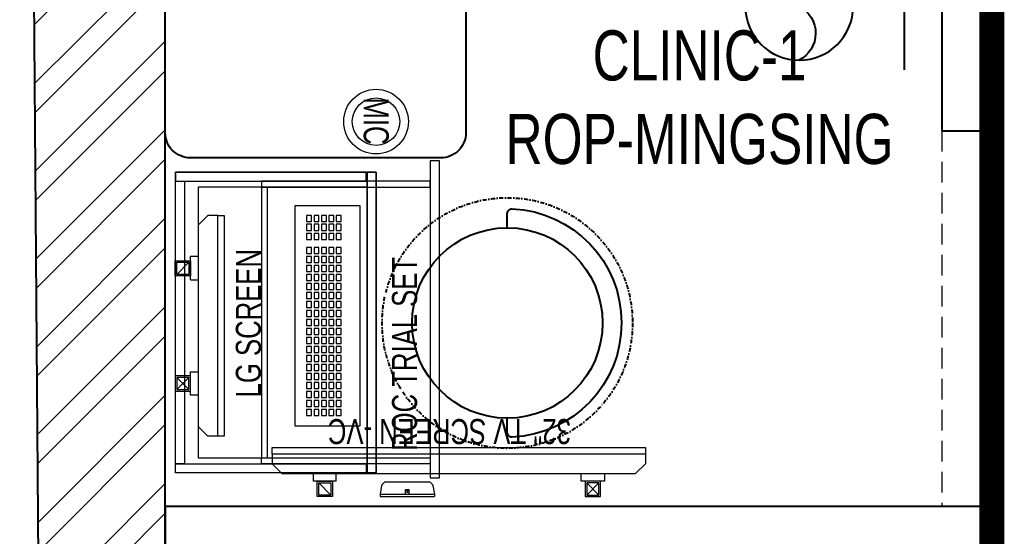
# Model space of a CAD drawing. Header units: feet. Extents: x 6867035 to 6871591, y -5290193 to -5271489.
# Drawn here: x 6867035 to 6869000, y -5276648 to -5275617 of the extents above; entities that cross this region are included whole.
import ezdxf

# ---------------------------------------------------------------- set-up
doc = ezdxf.new("R2010")
doc.units = ezdxf.units.FT
doc.header["$LTSCALE"] = 33
doc.header["$MEASUREMENT"] = 0
for name, pattern in [('a_p6_plan_L18$0$HIDDEN', [0.375, 0.25, -0.125]), ('ACAD_ISO03W100', [30, 12, -18]), ('DASHDOT2', [0.5, 0.25, -0.125, 0, -0.125]), ('HIDDEN', [9.525, 6.35, -3.175])]:
    doc.linetypes.add(name, pattern=pattern)
for name, color, linetype in [('00 Electrical point', 232, 'Continuous'), ('A-WALL', 1, 'Continuous'), ('PDF_Geometry', 7, 'Continuous')]:
    doc.layers.add(name, color=color, linetype=linetype)
for name, color, linetype, lineweight in [('Floor-Unit', 1, 'Continuous', 13), ('LENS-DIM', 252, 'Continuous', 5), ('LENS-FURNITURE', 13, 'Continuous', 9), ('LENS-PARTITION', 21, 'Continuous', 25), ('LENS-TEXT', 31, 'Continuous', 5), ('LENS_CURTAIN', 5, 'a_p6_plan_L18$0$HIDDEN', 9), ('LENS_DIMENSION', 193, 'Continuous', 0), ('LENS_PARTITION', 21, 'Continuous', 25), ('LK-EQPMT', 3, 'Continuous', 18), ('LK-TILES FINISH', 251, 'Continuous', 5), ('LN-ELEVATION-1', 81, 'Continuous', 25), ('LN-ELEVATION-2', 103, 'Continuous', 20), ('LN-HATCH', 251, 'Continuous', 0), ('TV', 92, 'Continuous', 18)]:
    doc.layers.add(name, color=color, linetype=linetype, lineweight=lineweight)
doc.styles.add('LK TXT', font='GILC____.TTF', dxfattribs={"height": 100})
doc.styles.get("Standard").update_dxf_attribs({"font": 'GILC____.TTF'})

# ---------------------------------------------------------------- blocks, each defined once
blk = doc.blocks.new('A$C7088fc7a')
at = {"layer": 'LN-HATCH'}
h = blk.add_hatch(dxfattribs=at)
h.set_pattern_fill('ANSI32', color=256, scale=333, angle=180)
h.set_pattern_definition([(225, (-7871609.87, 5281341.81), (88.2999593, -88.2999593), []), (225, (-7871668.74, 5281341.81), (88.2999593, -88.2999593), [])])
h.paths.add_polyline_path([(-1100.7, 9792.1), (-1391.3, 9792.1), (-1350.7, 4105.6), (-1350.7, -8104.3), (-1100.7, -8069.4), (-1100.7, 4105.6)])
h.paths.add_polyline_path([(3164.6, 9792.1), (2908.2, 9792.1), (2911.3, 7124.6), (2911.5, 7124.6), (2911.5, 6874.6), (2914.6, 4141.6), (2914.6, -7508.4), (3164.6, -7473.5)])
at = {"layer": 'A-WALL'}
for p, q in [((-1350.7, 4105.6), (-1391.3, 9792.1)), ((-1100.7, 4105.6), (-1100.7, 9792.1))]:
    blk.add_line(p, q, dxfattribs=at)
blk = doc.blocks.new('MOROTISED TABLE-TRIAL SET 950x600')
at = {"layer": 'PDF_Geometry', "lineweight": 25}
blk.add_lwpolyline([(415.6, 0), (550, 0, 0.414252), (600, 50), (600, 900, 0.414252), (550, 950), (50, 950, 0.414293), (0, 900), (0, 50, 0.414164), (50, 0), (415.6, 0)], format="xyb", dxfattribs=at)
blk = doc.blocks.new('TRIAL SET ROC')
at = {"layer": 'LENS-DIM', "ltscale": 0.5}
for points in [[(-400.4, -364.3), (-430.4, -364.3)], [(169.6, -364.3), (139.6, -364.3)]]:
    blk.add_lwpolyline(points, dxfattribs=at)
at = {"layer": 'LENS-FURNITURE'}
blk.add_lwpolyline([(-430.4, 18), (169.6, 18), (169.6, -382.3), (-430.4, -382.3)], close=True, dxfattribs=at)
at = {"layer": 'LENS-FURNITURE', "color": 146}
for points in [[(-412.4, -153.6), (-400.4, -153.6), (-400.4, -490.6), (-412.4, -490.6)], [(139.6, -153.6), (-400.4, -153.6), (-400.4, -165.6), (139.6, -165.6)], [(151.6, -153.6), (139.6, -153.6), (139.6, -490.6), (151.6, -490.6)], [(192.1, -490.6), (-440.9, -490.6), (-440.9, -508.6), (192.1, -508.6)]]:
    blk.add_lwpolyline(points, close=True, dxfattribs=at)
at = {"layer": 'LN-ELEVATION-2'}
for points in [[(-430.4, 18), (-412.4, 18), (-412.4, -362.3), (-430.4, -362.3)], [(-412.4, 18), (151.6, 18), (151.6, 0), (-412.4, 0)], [(169.6, 18), (151.6, 18), (151.6, -362.3), (169.6, -362.3)], [(169.6, -364.3), (-430.4, -364.3), (-430.4, -382.3), (169.6, -382.3)], [(169.6, -382.3), (-430.4, -382.3), (-430.4, -364.3), (169.6, -364.3)]]:
    blk.add_lwpolyline(points, close=True, dxfattribs=at)
at = {"layer": 'LN-ELEVATION-2', "linetype": 'HIDDEN', "ltscale": 100}
blk.add_lwpolyline([(-400.4, -364.3), (139.6, -364.3), (139.6, -27.4), (-400.4, -27.4)], close=True, dxfattribs=at)
at = {"insert": (-386.9, -414.1), "char_height": 50, "attachment_point": 1}
blk.add_mtext_dynamic_manual_height_columns('ROC TRIAL SET', width=625.228, gutter_width=500, heights=[0], dxfattribs=at)
blk = doc.blocks.new('*U24')
at = {"layer": 'LK-EQPMT', "ltscale": 12}
blk.add_lwpolyline([(6, 4.9), (-6, 4.9), (-6, -4.9), (6, -4.9)], close=True, dxfattribs=at)
blk = doc.blocks.new('*U25')
at = {"color": 0, "linetype": 'ByBlock', "lineweight": -2}
for p in [(0, 0), (18, 0), (35.9, 0), (53.9, 0), (71.8, 0), (89.8, 0), (107.8, 0), (125.7, 0), (143.7, 0), (161.6, 0), (179.6, 0), (197.6, 0), (215.5, 0), (233.5, 0), (251.4, 0), (269.4, 0), (287.4, 0), (305.3, 0), (323.3, 0), (0, -14.7), (18, -14.7), (35.9, -14.7), (53.9, -14.7), (71.8, -14.7), (89.8, -14.7), (107.8, -14.7), (125.7, -14.7), (143.7, -14.7), (161.6, -14.7), (179.6, -14.7), (197.6, -14.7), (215.5, -14.7), (233.5, -14.7), (251.4, -14.7), (269.4, -14.7), (287.4, -14.7), (305.3, -14.7), (323.3, -14.7), (0, -29.5), (18, -29.5), (35.9, -29.5), (53.9, -29.5), (71.8, -29.5), (89.8, -29.5), (107.8, -29.5), (125.7, -29.5), (143.7, -29.5), (161.6, -29.5), (179.6, -29.5), (197.6, -29.5), (215.5, -29.5), (233.5, -29.5), (251.4, -29.5), (269.4, -29.5), (287.4, -29.5), (305.3, -29.5), (323.3, -29.5), (0, -44.2), (0, -59), (18, -44.2), (18, -59), (35.9, -44.2), (35.9, -59), (53.9, -44.2), (53.9, -59), (71.8, -44.2), (71.8, -59), (89.8, -44.2), (89.8, -59), (107.8, -44.2), (107.8, -59), (125.7, -44.2), (125.7, -59), (143.7, -44.2), (143.7, -59), (161.6, -44.2), (161.6, -59), (179.6, -44.2), (179.6, -59), (197.6, -44.2), (197.6, -59), (215.5, -44.2), (215.5, -59), (233.5, -44.2), (233.5, -59), (251.4, -44.2), (251.4, -59), (269.4, -44.2), (269.4, -59), (287.4, -44.2), (287.4, -59), (305.3, -44.2), (305.3, -59), (323.3, -44.2), (323.3, -59)]:
    blk.add_blockref('*U24', p, dxfattribs=at)
blk = doc.blocks.new('*U22')
at = {"layer": 'LK-EQPMT', "ltscale": 12}
blk.add_lwpolyline([(6, 4.9), (-6, 4.9), (-6, -4.9), (6, -4.9)], close=True, dxfattribs=at)
blk = doc.blocks.new('*U23')
at = {"color": 0, "linetype": 'ByBlock', "lineweight": -2}
for p in [(0, 0), (18, 0), (35.9, 0), (0, -14.7), (18, -14.7), (35.9, -14.7), (0, -29.5), (18, -29.5), (35.9, -29.5), (0, -44.2), (0, -59), (18, -44.2), (18, -59), (35.9, -44.2), (35.9, -59)]:
    blk.add_blockref('*U22', p, dxfattribs=at)
blk = doc.blocks.new('*U17')
at = {"ltscale": 12}
blk.add_lwpolyline([(8, 0), (8, 129.1), (448, 129.1), (448, 0)], close=True, dxfattribs=at)
for name, p in [('*U25', (35.2, 101.6)), ('*U23', (386.6, 101.6))]:
    blk.add_blockref(name, p)
blk = doc.blocks.new('CLINIC SCREEN')
at = {"layer": 'TV'}
for p, q in [((-103.1, 42.9), (-127.4, 18.6)), ((-127.4, 42.9), (-103.1, 18.6)), ((102.7, 42.9), (127, 18.6))]:
    blk.add_line(p, q, dxfattribs=at)
at = {"layer": 'TV', "ltscale": 12}
for p, q in [((-220, -19.4), (-200.6, 0)), ((200.6, 0), (-200.6, 0)), ((-138.5, 0), (-138.5, 15.5)), ((-138.5, 15.5), (-92, 15.5)), ((-92, 15.5), (-92, 0)), ((92, 15.5), (92, 0)), ((92, 15.5), (138.5, 15.5)), ((138.5, 0), (138.5, 15.5)), ((220, -19.4), (200.6, 0)), ((-220, -38.8), (-220, -19.4)), ((220, -38.8), (220, -19.4))]:
    blk.add_line(p, q, dxfattribs=at)
at = {"layer": 'TV'}
for points in [[(-130.4, 15.5), (-100.1, 15.5), (-100.1, 45.9), (-130.4, 45.9)], [(-127.4, 18.6), (-103.1, 18.6), (-103.1, 42.9), (-127.4, 42.9)], [(130, 15.5), (99.7, 15.5), (99.7, 45.9), (130, 45.9)], [(127, 18.6), (102.7, 18.6), (102.7, 42.9), (127, 42.9)]]:
    blk.add_lwpolyline(points, close=True, dxfattribs=at)
at = {"layer": 'TV', "ltscale": 12}
blk.add_lwpolyline([(-220, -51.7), (-220, -38.8), (220, -38.8), (220, -51.7)], close=True, dxfattribs=at)
at = {"layer": 'Floor-Unit', "color": 0, "ltscale": 2, "insert": (5.2, -100.4), "char_height": 50, "attachment_point": 5}
blk.add_mtext_dynamic_manual_height_columns('LG SCREEN', width=466.48, gutter_width=12.5, heights=[0], dxfattribs=at)
blk = doc.blocks.new('MIC')
at = {"layer": 'LK-EQPMT', "ltscale": 12}
for radius in [64.5, 47.4]:
    blk.add_circle((234.5, 64.5), radius, dxfattribs=at)
at = {"layer": 'LK-EQPMT', "ltscale": 12, "insert": (233.2, 64.5), "char_height": 50, "attachment_point": 5}
blk.add_mtext_dynamic_manual_height_columns('MIC', width=466.48, gutter_width=12.5, heights=[0], dxfattribs=at)
blk = doc.blocks.new('DOCTOR STOOL')
at = {"layer": 'LN-ELEVATION-1', "ltscale": 100}
blk.add_lwpolyline([(228, 37.8), (228, 9.1, -0.426474), (218.5, 0, -0.959166), (218.5, 455.6, -0.426474), (228, 446.5), (228, 417.8)], format="xyb", dxfattribs=at)
at = {"layer": 'LN-ELEVATION-1', "linetype": 'DASHDOT2'}
blk.add_circle((228, 227.8), 250, dxfattribs=at)
at = {"layer": 'LN-ELEVATION-1', "ltscale": 100}
blk.add_circle((228, 227.8), 190, dxfattribs=at)
blk = doc.blocks.new('32INCH VC FOR CLINIC')
at = {"layer": 'LK-EQPMT'}
for p, q in [((116.9, 152.6), (92.6, 128.3)), ((92.6, 152.6), (116.9, 128.3)), ((627.7, 152.6), (652, 128.3))]:
    blk.add_line(p, q, dxfattribs=at)
at = {"layer": 'LK-EQPMT', "ltscale": 12}
for p, q in [((81.5, 109.7), (81.5, 125.2)), ((81.5, 125.2), (128, 125.2)), ((128, 125.2), (128, 109.7)), ((617, 125.2), (617, 109.7)), ((617, 125.2), (663.5, 125.2)), ((663.5, 109.7), (663.5, 125.2)), ((0, 90.3), (19.4, 109.7)), ((725.6, 109.7), (19.4, 109.7)), ((745, 90.3), (725.6, 109.7)), ((0, 70.9), (0, 90.3)), ((745, 70.9), (745, 90.3))]:
    blk.add_line(p, q, dxfattribs=at)
at = {"layer": 'LK-EQPMT'}
for points in [[(89.6, 125.2), (119.9, 125.2), (119.9, 155.6), (89.6, 155.6)], [(92.6, 128.3), (116.9, 128.3), (116.9, 152.6), (92.6, 152.6)], [(655, 125.2), (624.7, 125.2), (624.7, 155.6), (655, 155.6)], [(652, 128.3), (627.7, 128.3), (627.7, 152.6), (652, 152.6)]]:
    blk.add_lwpolyline(points, close=True, dxfattribs=at)
at = {"layer": 'LK-EQPMT', "ltscale": 12}
blk.add_lwpolyline([(0, 58), (0, 70.9), (745, 70.9), (745, 58)], close=True, dxfattribs=at)
at = {"layer": 'LENS-TEXT', "color": 0, "ltscale": 2, "insert": (391.2, 25.6), "char_height": 50, "attachment_point": 5}
blk.add_mtext_dynamic_manual_height_columns('32" TV SCREEN -VC', width=466.48, gutter_width=12.5, heights=[0], dxfattribs=at)
blk = doc.blocks.new('wall fan')
at = {"layer": '00 Electrical point', "ltscale": 100}
for p, q in [((285794.5, -116424.6), (285794.5, -116518)), ((285678.2, -116518), (285910.8, -116518))]:
    blk.add_line(p, q, dxfattribs=at)
blk.add_circle((285794.5, -116326.1), 98.5, dxfattribs=at)
for centre, radius, start, end in [((285727.8, -116306.4), 69.6, 343.5628, 73.6604), ((285857.6, -116408.1), 103.4, 127.5655, 184.4264), ((285843.5, -116300.8), 55.2, 207.284, 333.6366)]:
    blk.add_arc(centre, radius, start, end, dxfattribs=at)
blk = doc.blocks.new('A$C142a10c7')
at = {"color": 7, "linetype": 'Continuous', "lineweight": 0}
for p, q in [((3, 22.3), (0, 5)), ((8.7, 28.4), (3.6, 23.4)), ((99.8, 28.4), (104.9, 23.4)), ((105.4, 22.3), (108.5, 5)), ((0, 5), (0, 0)), ((50.7, 5), (57.7, 5)), ((58.2, 5), (63, 5)), ((108.5, 5), (108.5, 0))]:
    blk.add_line(p, q, dxfattribs=at)
for points in [[(10.1, 29), (10.1, 29), (10.2, 29), (10.5, 29), (10.8, 29), (11.1, 29), (11.6, 29), (12.1, 29), (12.8, 29), (13.5, 29), (14.2, 29), (15.1, 29), (16, 29), (17, 29), (18.1, 29), (19.2, 29), (20.4, 29), (21.7, 29), (23, 29), (24.4, 29), (25.8, 29), (27.3, 29), (28.8, 29), (30.3, 29), (31.9, 29), (33.5, 29), (35.2, 29), (36.9, 29), (38.6, 29), (40.3, 29), (42, 29), (43.8, 29), (45.5, 29), (63, 29), (64.7, 29), (66.5, 29), (68.2, 29), (69.9, 29), (71.6, 29), (73.3, 29), (74.9, 29), (76.5, 29), (78.1, 29), (79.7, 29), (81.2, 29), (82.7, 29), (84.1, 29), (85.5, 29), (86.8, 29), (88, 29), (89.2, 29), (90.4, 29), (91.4, 29), (92.5, 29), (93.4, 29), (94.2, 29), (95, 29), (95.7, 29), (96.4, 29), (96.9, 29), (97.3, 29), (97.7, 29), (98, 29), (98.3, 29), (98.4, 29), (98.4, 29)], [(0, 5), (0, 5), (0.2, 5), (0.4, 5), (0.7, 5), (1, 5), (1.5, 5), (2, 5), (2.6, 5), (3.3, 5), (4, 5), (4.9, 5), (5.8, 5), (6.8, 5), (7.8, 5), (8.9, 5), (10.1, 5), (11.3, 5), (12.7, 5), (14, 5), (15.4, 5), (16.9, 5), (18.4, 5), (20, 5), (21.6, 5), (23.3, 5), (25, 5), (26.8, 5), (28.5, 5), (30.3, 5), (32.2, 5), (34, 5), (35.9, 5), (37.8, 5), (39.7, 5), (41.6, 5), (43.6, 5), (45.5, 5)], [(0, 5), (0, 5), (0.2, 5), (0.4, 5), (0.7, 5), (1, 5), (1.5, 5), (2, 5), (2.6, 5), (3.3, 5), (4, 5), (4.9, 5), (5.8, 5), (6.8, 5), (7.8, 5), (8.9, 5), (10.1, 5), (11.3, 5), (12.7, 5), (14, 5), (15.4, 5), (16.9, 5), (18.4, 5), (20, 5), (21.6, 5), (23.3, 5), (25, 5), (26.8, 5), (28.5, 5), (30.3, 5), (32.2, 5), (34, 5), (35.9, 5), (37.8, 5), (39.7, 5), (41.6, 5), (43.6, 5), (45.5, 5), (50.2, 5)], [(0, 0), (0, 0), (0.2, 0), (0.4, 0), (0.7, 0), (1, 0), (1.5, 0), (2, 0), (2.6, 0), (3.3, 0), (4, 0), (4.9, 0), (5.8, 0), (6.8, 0), (7.8, 0), (8.9, 0), (10.1, 0), (11.3, 0), (12.7, 0), (14, 0), (15.4, 0), (16.9, 0), (18.4, 0), (20, 0), (21.6, 0), (23.3, 0), (25, 0), (26.8, 0), (28.5, 0), (30.3, 0), (32.2, 0), (34, 0), (35.9, 0), (37.8, 0), (39.7, 0), (41.6, 0), (43.6, 0), (45.5, 0)], [(45.5, 5), (63, 5), (64.9, 5), (66.8, 5), (68.8, 5), (70.7, 5), (72.6, 5), (74.4, 5), (76.3, 5), (78.1, 5), (79.9, 5), (81.7, 5), (83.5, 5), (85.2, 5), (86.8, 5), (88.5, 5), (90, 5), (91.6, 5), (93, 5), (94.5, 5), (95.8, 5), (97.1, 5), (98.4, 5), (99.6, 5), (100.7, 5), (101.7, 5), (102.7, 5), (103.6, 5), (104.4, 5), (105.2, 5), (105.9, 5), (106.5, 5), (107, 5), (107.5, 5), (107.8, 5), (108.1, 5), (108.3, 5), (108.4, 5), (108.5, 5)], [(45.5, 0), (63, 0), (64.9, 0), (66.8, 0), (68.8, 0), (70.7, 0), (72.6, 0), (74.4, 0), (76.3, 0), (78.1, 0), (79.9, 0), (81.7, 0), (83.5, 0), (85.2, 0), (86.8, 0), (88.5, 0), (90, 0), (91.6, 0), (93, 0), (94.5, 0), (95.8, 0), (97.1, 0), (98.4, 0), (99.6, 0), (100.7, 0), (101.7, 0), (102.7, 0), (103.6, 0), (104.4, 0), (105.2, 0), (105.9, 0), (106.5, 0), (107, 0), (107.5, 0), (107.8, 0), (108.1, 0), (108.3, 0), (108.4, 0), (108.5, 0)], [(58.2, 5), (58.2, 13.4), (50.2, 13.4), (50.2, 5)], [(63, 5), (64.9, 5), (66.8, 5), (68.8, 5), (70.7, 5), (72.6, 5), (74.4, 5), (76.3, 5), (78.1, 5), (79.9, 5), (81.7, 5), (83.5, 5), (85.2, 5), (86.8, 5), (88.5, 5), (90, 5), (91.6, 5), (93, 5), (94.5, 5), (95.8, 5), (97.1, 5), (98.4, 5), (99.6, 5), (100.7, 5), (101.7, 5), (102.7, 5), (103.6, 5), (104.4, 5), (105.2, 5), (105.9, 5), (106.5, 5), (107, 5), (107.5, 5), (107.8, 5), (108.1, 5), (108.3, 5), (108.4, 5), (108.5, 5)]]:
    blk.add_lwpolyline(points, dxfattribs=at)
for points in [[(3.6, 23.4), (3.3, 23.1), (3.1, 22.7), (3.1, 22.3)], [(10.1, 29), (9.5, 29), (9, 28.8), (8.7, 28.4)], [(99.8, 28.4), (99.5, 28.8), (99, 29), (98.4, 29)], [(105.4, 22.3), (105.4, 22.7), (105.2, 23.1), (104.9, 23.4)], [(54.2, 11.6), (53.4, 11.6), (52.6, 10.9), (52.6, 10)], [(52.6, 10), (52.6, 9.1), (53.4, 8.4), (54.2, 8.4)], [(55.8, 10), (55.8, 10.9), (55.1, 11.6), (54.2, 11.6)], [(54.2, 8.4), (55.1, 8.4), (55.8, 9.1), (55.8, 10)]]:
    blk.add_open_spline(points, degree=3, dxfattribs=at)
blk = doc.blocks.new('A$Cc899b642')
for name, p in [('TRIAL SET ROC', (497.9, 1436.6)), ('*U17', (152.7, 1086.4))]:
    blk.add_blockref(name, p)
for name, p, rotation in [('32INCH VC FOR CLINIC', (175.6, 516.7), 89.99999999999999), ('MIC', (1002.8, 1118.9), 180), ('A$C142a10c7', (20, 1046.2), 270)]:
    blk.add_blockref(name, p, dxfattribs=dict(rotation=rotation))
at = {"xscale": -1.091692189932861, "yscale": 1.091692189932861, "zscale": 1.091692189932861}
blk.add_blockref('wall fan', (312998, 127201.8), dxfattribs=at)
at = {"layer": 'LENS-FURNITURE', "xscale": -1, "rotation": 90}
blk.add_blockref('MOROTISED TABLE-TRIAL SET 950x600', (1646, 1475.1), dxfattribs=at)
at = {"layer": 'LENS-FURNITURE', "rotation": 89.99999999999999}
blk.add_blockref('DOCTOR STOOL', (594.2, 564.3), dxfattribs=at)
at = {"layer": 'LENS_PARTITION'}
blk.add_blockref('CLINIC SCREEN', (360.7, 1409.3), dxfattribs=at)

msp = doc.modelspace()

# ---------------------------------------------------------------- linework, layer by layer
at = {"layer": 'LENS-PARTITION'}
for points in [[(6868875.2, -5274688.7), (6868875.2, -5275838.7), (6868975.2, -5275838.7), (6868975.2, -5274688.7)], [(6868975.2, -5276588.7), (6867325.2, -5276588.7), (6867325.2, -5276688.7), (6868975.2, -5276688.7)]]:
    msp.add_lwpolyline(points, close=True, dxfattribs=at)
at = {"layer": 'LENS_CURTAIN', "ltscale": 5}
msp.add_lwpolyline([(6868875.2, -5275838.7), (6868875.2, -5276588.7), (6868975.2, -5276588.7), (6868975.2, -5275838.7)], close=True, dxfattribs=at)
at = {"layer": 'LK-TILES FINISH', "color": 212, "linetype": 'ACAD_ISO03W100', "ltscale": 0.05, "const_width": 50}
msp.add_lwpolyline([(6869775.2, -5274788.7), (6869775.2, -5278038.7), (6868975.2, -5278038.7), (6868975.2, -5274788.7)], dxfattribs=at)

# ---------------------------------------------------------------- block references
at = {"layer": 'LENS-DIM', "color": 2}
msp.add_blockref('A$C7088fc7a', (6868425.9, -5281280.9), dxfattribs=at)
at = {"layer": 'LENS_DIMENSION', "rotation": 90.00000000000003}
msp.add_blockref('A$Cc899b642', (6868800.3, -5276588.7), dxfattribs=at)

# ---------------------------------------------------------------- texts
at = {"layer": 'LENS-TEXT', "color": 0, "linetype": 'Continuous', "ltscale": 3, "insert": (6868391.8, -5275772.3), "char_height": 100, "attachment_point": 5, "style": 'LK TXT'}
msp.add_mtext_dynamic_manual_height_columns('CLINIC-1\\PROP-MINGSING', width=777.853, gutter_width=1, heights=[0], dxfattribs=at)

doc.saveas('drawing.dxf')
